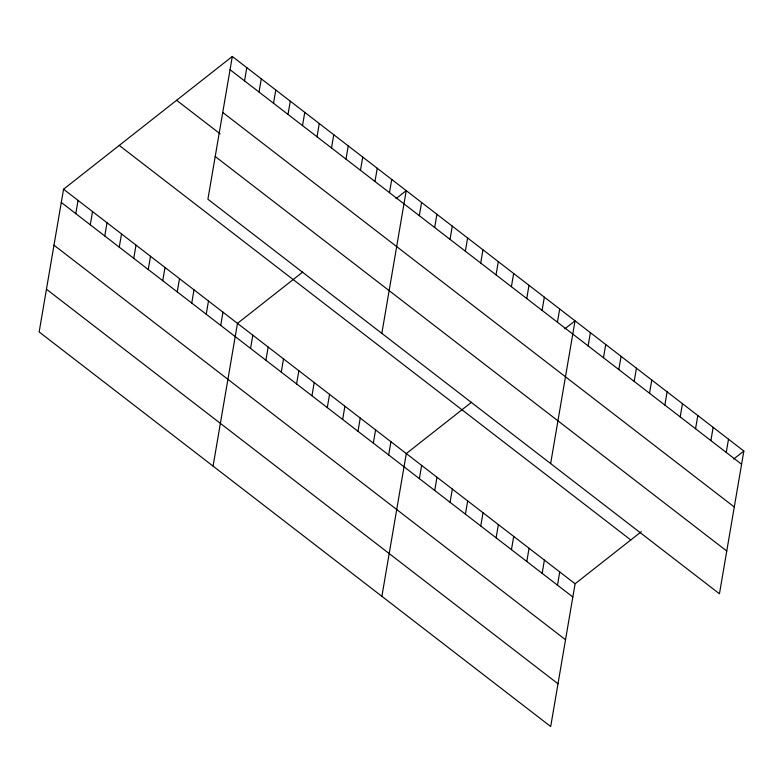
<?xml version="1.0" encoding="UTF-8"?>
<svg xmlns="http://www.w3.org/2000/svg" width="783" height="783" viewBox="0 0 783 783"><rect width="100%" height="100%" fill="white"/><g stroke="black" fill="none" stroke-linecap="round" stroke-linejoin="round"><path stroke-width="1.17" d="M232.306 56.474L207.906 199.225L719.45 593.778L743.85 451.037L232.306 56.474L63.55 189.222L39.15 331.963L550.694 726.526L575.094 583.775L641.306 531.696M75.785 213.622L78.046 200.399M90.28 224.799L92.541 211.576M104.775 235.986L107.026 222.763M119.261 247.164L121.522 233.941M133.756 258.341L136.017 245.118M148.251 269.518L150.512 256.295M162.747 280.696L165.007 267.473M177.242 291.883L179.503 278.66M191.737 303.06L193.998 289.837M244.531 80.884L246.792 67.661M206.232 314.237L208.484 301.015M259.026 92.061L261.287 78.838M220.718 325.415L222.979 312.192M273.521 103.239L275.782 90.016M213.074 466.11L237.474 323.369L302.727 272.044M288.017 114.416L290.278 101.193M250.56 348.435L252.821 335.212M302.512 125.593L304.773 112.37M265.907 360.268L268.168 347.045M317.007 136.78L319.268 123.557M281.254 372.101L283.515 358.878M331.503 147.958L333.764 134.735M296.6 383.944L298.861 370.721M345.988 159.135L348.249 145.912M311.947 395.777L314.208 382.554M360.483 170.312L362.744 157.089M327.294 407.61L329.555 394.387M374.979 181.49L377.24 168.267M342.641 419.453L344.902 406.23M389.474 192.667L391.735 179.444M357.988 431.286L360.249 418.063M381.83 333.372L406.23 190.631L396.022 198.657M373.334 443.129L375.595 429.906M419.316 215.687L421.577 202.464M388.681 454.962L390.942 441.739M434.663 227.52L436.924 214.297M381.889 596.313L406.289 453.572L471.542 402.247M450.01 239.363L452.271 226.14M419.375 478.638L421.636 465.415M465.356 251.196L467.617 237.973M434.722 490.471L436.983 477.248M480.703 263.029L482.964 249.806M450.068 502.304L452.329 489.081M496.05 274.872L498.311 261.649M465.415 514.147L467.676 500.924M511.397 286.705L513.658 273.482M480.762 525.98L483.023 512.757M526.744 298.548L528.995 285.325M496.109 537.823L498.37 524.6M542.09 310.381L544.342 297.158M511.456 549.656L513.717 536.433M557.427 322.214L559.688 308.991M526.802 561.489L529.063 548.266M550.635 463.575L575.035 320.834L564.827 328.86M542.149 573.332L544.4 560.109M588.121 345.89L590.382 332.667M557.496 585.165L559.747 571.942M603.468 357.723L605.729 344.5M618.815 369.566L621.076 356.343M634.161 381.399L636.422 368.176M649.508 393.242L651.769 380.019M664.855 405.075L667.116 391.852M680.202 416.908L682.463 403.685M695.549 428.751L697.81 415.528M710.895 440.584L713.156 427.361M726.242 452.417L728.503 439.194M733.642 459.063L743.85 451.037M230.045 69.697L741.589 464.26M222.734 112.439L734.288 507.002M176.615 100.283L220.092 133.824M215.208 156.483L726.761 551.036M119.241 145.413L630.785 539.976M63.55 189.222L575.094 583.775M61.289 202.445L572.833 596.998M53.988 245.187L565.532 639.74M46.451 289.221L558.005 683.784"/></g></svg>
